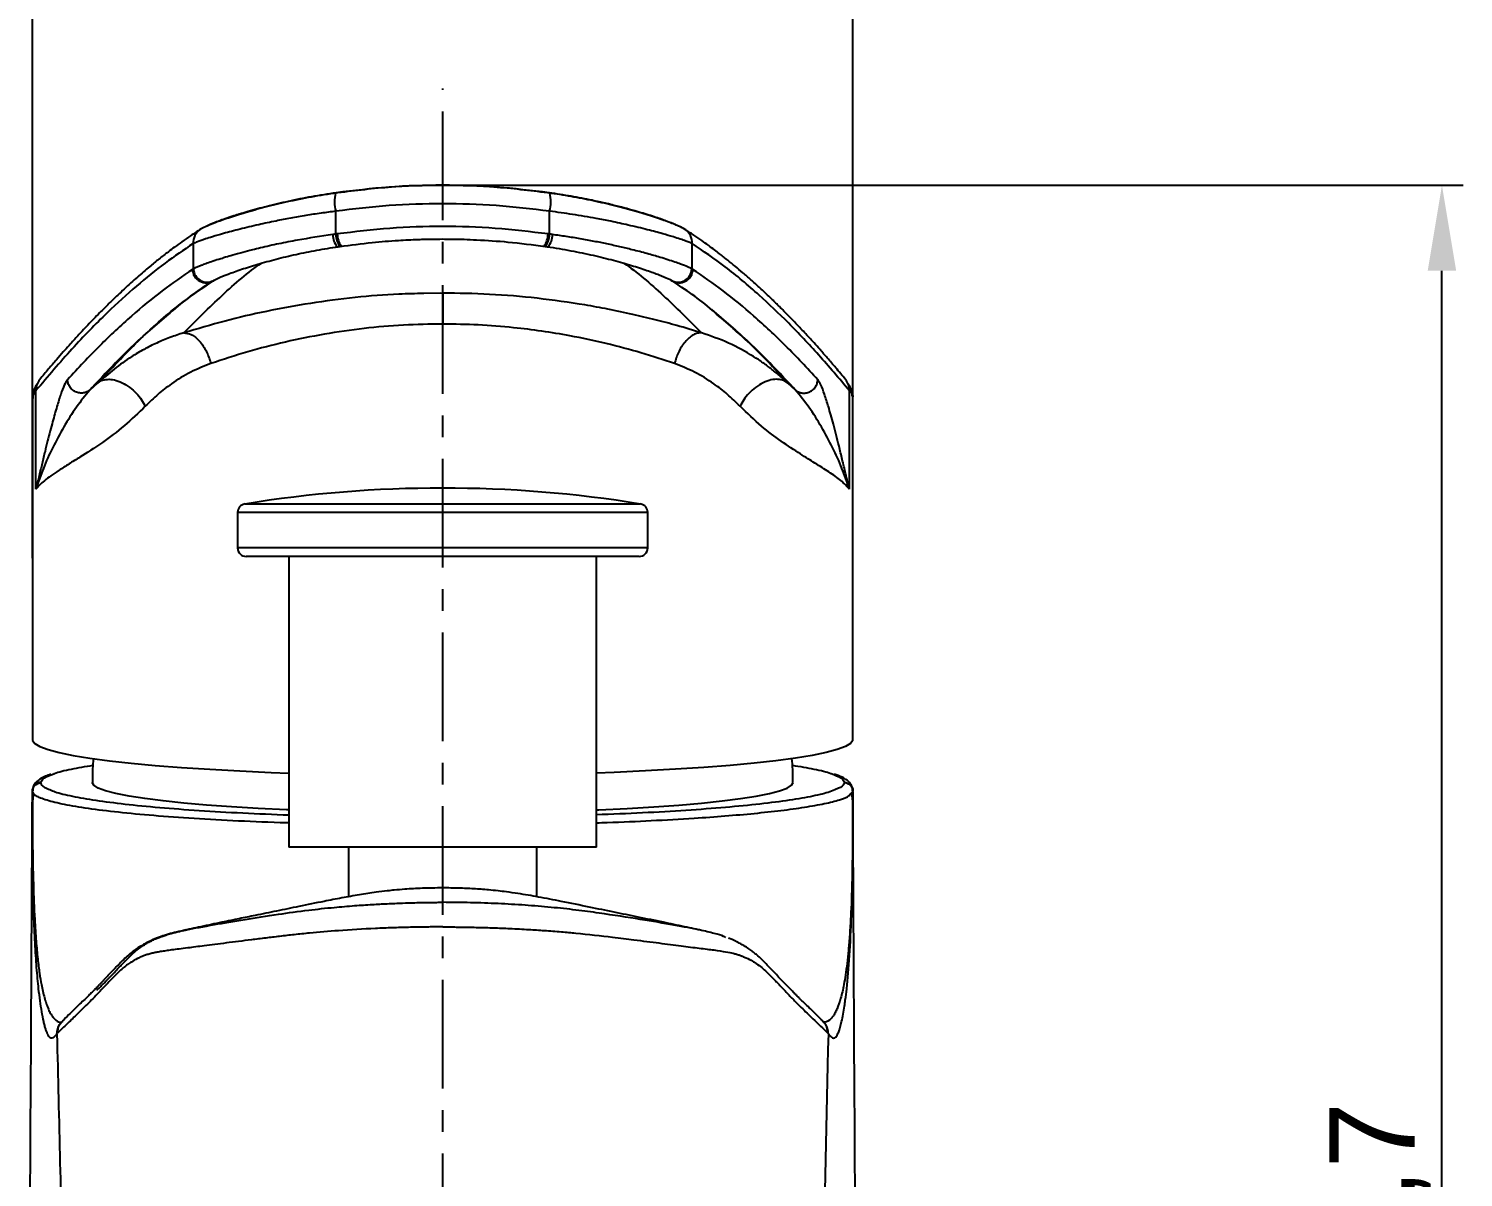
# Model space of a CAD drawing. Header units: millimetres. Extents: x 580 to 1174, y -1119 to -699.
# Drawn here: x 972 to 1055.9, y -906 to -838.8 of the extents above; entities that cross this region are included whole.
import ezdxf

# ---------------------------------------------------------------- set-up
doc = ezdxf.new("R2010")
doc.units = ezdxf.units.MM
doc.header["$LTSCALE"] = 0.1
doc.linetypes.add('CENTERX2', pattern=[101.6, 63.5, -12.7, 12.7, -12.7])
doc.layers.get('0').update_dxf_attribs({"lineweight": 13})
doc.layers.add('CENTER', color=1, linetype='CENTERX2')
doc.layers.add('DIM', color=3, linetype='Continuous', lineweight=9)
doc.styles.get("Standard").update_dxf_attribs({"font": 'arial.ttf'})
doc.dimstyles.new('ISO-25', dxfattribs={"dimtxt": 2.5, "dimasz": 2.5, "dimexe": 1.25, "dimexo": 0.625, "dimtad": 1, "dimtxsty": 'Standard', "dimcen": 2.5, "dimadec": 0, "dimazin": 0, "dimtfac": 1, "dimtmove": 0, "dimatfit": 3, "dimfxl": 0, "dimarcsym": 0})

# ---------------------------------------------------------------- blocks, each defined once
blk = doc.blocks.new('*D72')
at = {"layer": 'Defpoints', "color": 0}
for p in [(1020.184, -832.356), (972.184, -870.436), (1020.184, -870.439)]:
    blk.add_point(p, dxfattribs=at)
at = {"layer": 'DIM', "color": 3, "linetype": 'ByBlock', "lineweight": -2}
for p, q in [((972.184, -869.811), (972.184, -831.106)), ((1020.184, -869.814), (1020.184, -831.106)), ((977.184, -832.356), (1015.184, -832.356))]:
    blk.add_line(p, q, dxfattribs=at)
at = {"layer": 'DIM', "color": 3}
for points in [[(977.184, -831.523), (977.184, -833.19), (972.184, -832.356)], [(1015.184, -831.523), (1015.184, -833.19), (1020.184, -832.356)]]:
    blk.add_solid(points, dxfattribs=at)
at = {"layer": 'DIM', "color": 3, "insert": (996.184, -829.178), "char_height": 5, "attachment_point": 5}
blk.add_mtext('48', dxfattribs=at)
blk = doc.blocks.new('*D73')
at = {"layer": 'Defpoints', "color": 0}
for p in [(996.184, -848.005), (1054.652, -848.005), (1020.112, -972.72)]:
    blk.add_point(p, dxfattribs=at)
at = {"layer": 'DIM', "color": 3, "linetype": 'ByBlock', "lineweight": -2}
for p, q in [((996.809, -848.005), (1055.902, -848.005)), ((1054.652, -967.72), (1054.652, -853.005)), ((1020.737, -972.72), (1055.902, -972.72))]:
    blk.add_line(p, q, dxfattribs=at)
at = {"layer": 'DIM', "color": 3}
for points in [[(1053.818, -853.005), (1055.485, -853.005), (1054.652, -848.005)], [(1053.818, -967.72), (1055.485, -967.72), (1054.652, -972.72)]]:
    blk.add_solid(points, dxfattribs=at)
at = {"layer": 'DIM', "color": 3, "insert": (1051.022, -910.363), "char_height": 5, "attachment_point": 5, "rotation": 90}
blk.add_mtext('124,7', dxfattribs=at)

msp = doc.modelspace()

# ---------------------------------------------------------------- linework, layer by layer
at = {"color": 7, "linetype": 'Continuous', "lineweight": 25}
for p, q in [((989.921, -848.464), (989.953, -848.447)), ((1002.447, -848.464), (1002.414, -848.447)), ((989.93, -850.865), (989.93, -849.523)), ((1002.438, -850.865), (1002.438, -849.523)), ((981.579, -851.422), (981.579, -852.906)), ((990.012, -851.611), (990.172, -851.587)), ((990.17, -851.587), (990.254, -851.575)), ((1002.114, -851.575), (1002.197, -851.587)), ((1002.196, -851.587), (1002.356, -851.611)), ((1010.789, -852.906), (1010.789, -851.422)), ((982.774, -853.59), (982.794, -853.577)), ((1009.546, -853.56), (1009.573, -853.577)), ((1009.573, -853.577), (1009.594, -853.59)), ((996.184, -854.311), (995.073, -854.34)), ((997.216, -854.337), (996.086, -854.318)), ((979.195, -856.361), (980.45, -855.283)), ((1011.918, -855.283), (1013.172, -856.361)), ((979.055, -856.481), (979.195, -856.361)), ((1013.172, -856.361), (1013.312, -856.481)), ((972.389, -865.785), (972.389, -860.02)), ((975.984, -859.58), (975.534, -859.99)), ((1016.834, -859.99), (1016.383, -859.58)), ((1019.978, -860.02), (1019.978, -865.785)), ((972.184, -860.423), (972.184, -880.449)), ((1020.184, -880.449), (1020.184, -860.429)), ((996.184, -866.651), (984.604, -866.651)), ((1007.764, -866.651), (996.184, -866.651)), ((984.184, -867.144), (984.184, -869.22)), ((996.184, -867.144), (984.184, -867.144)), ((1008.184, -867.144), (996.184, -867.144)), ((1008.184, -869.22), (1008.184, -867.144)), ((996.184, -869.22), (984.184, -869.22)), ((1008.184, -869.22), (996.184, -869.22)), ((996.184, -869.72), (984.684, -869.72)), ((987.184, -869.72), (987.184, -886.72)), ((1007.684, -869.72), (996.184, -869.72)), ((1005.184, -886.72), (1005.184, -869.72)), ((972.184, -880.401), (972.188, -880.486)), ((1020.18, -880.486), (1020.184, -880.401)), ((1019.686, -882.963), (1019.686, -882.937)), ((1020.073, -883.588), (1020.185, -883.458)), ((1020.188, -884.6), (1020.186, -884.249)), ((996.184, -886.72), (987.184, -886.72)), ((990.684, -886.72), (990.684, -889.623)), ((1005.184, -886.72), (996.184, -886.72)), ((1001.684, -889.622), (1001.684, -886.72)), ((980.955, -891.616), (981.219, -891.555)), ((973.938, -896.894), (973.862, -896.976)), ((1018.505, -896.976), (1018.43, -896.894))]:
    msp.add_line(p, q, dxfattribs=at)
at = {"color": 7, "linetype": 'Continuous', "lineweight": 25, "flags": 128}
for points in [[(996.184, -854.311), (996.184, -854.379), (996.184, -854.503), (996.184, -854.679), (996.184, -854.903), (996.184, -855.167), (996.184, -855.465), (996.184, -855.787), (996.184, -856.124)], [(972.188, -880.486), (972.315, -880.666), (972.62, -880.844), (973.1, -881.019), (973.751, -881.19), (974.57, -881.356), (975.548, -881.515), (976.681, -881.666), (977.958, -881.808), (979.371, -881.94), (980.908, -882.06), (982.56, -882.169), (984.312, -882.265), (986.153, -882.347), (987.184, -882.386)], [(1020.18, -880.486), (1020.052, -880.666), (1019.747, -880.844), (1019.268, -881.019), (1018.616, -881.19), (1017.798, -881.356), (1016.819, -881.515), (1015.687, -881.666), (1014.409, -881.808), (1012.997, -881.94), (1011.459, -882.06), (1009.808, -882.169), (1008.056, -882.265), (1006.215, -882.347), (1005.184, -882.386)], [(987.184, -884.543), (987.046, -884.537), (985.392, -884.456), (983.83, -884.363), (982.373, -884.258), (981.034, -884.141), (979.824, -884.014), (978.754, -883.878), (977.833, -883.734), (977.068, -883.583), (976.466, -883.426), (976.033, -883.266), (975.771, -883.102), (975.684, -882.939)], [(1005.152, -884.544), (1005.321, -884.537), (1006.976, -884.456), (1008.538, -884.363), (1009.994, -884.258), (1011.333, -884.141), (1012.543, -884.014), (1013.613, -883.878), (1014.535, -883.734), (1015.299, -883.583), (1015.901, -883.426), (1016.335, -883.266), (1016.596, -883.102), (1016.684, -882.939)]]:
    msp.add_lwpolyline(points, dxfattribs=at)
at = {"color": 7, "linetype": 'Continuous', "lineweight": 25}
for centre, radius, start, end in [((991.99, -848.975), 2.131, 166.12028, 194.89169), ((1000.378, -848.975), 2.131, 345.10838, 13.87978), ((982.563, -851.397), 0.985, 123.19416, 181.4497), ((990.898, -850.887), 1.141, 180.03342, 219.31858), ((991.192, -850.845), 1.262, 180.87772, 216.00739), ((991.287, -850.837), 1.27, 180.6971, 215.5525), ((1001.082, -850.837), 1.269, 324.43398, 359.31283), ((1001.176, -850.845), 1.262, 323.99261, 359.12228), ((1001.469, -850.887), 1.141, 320.6817, 359.97079), ((1009.804, -851.397), 0.985, 358.55044, 56.8053), ((982.346, -852.914), 0.8, 180.9381, 302.37181), ((982.378, -852.893), 0.8, 180.90959, 301.33185), ((982.405, -852.877), 0.8, 181.08965, 301.36728), ((1009.962, -852.877), 0.8, 238.63362, 358.90926), ((1009.989, -852.893), 0.8, 238.66916, 359.09031), ((1010.021, -852.914), 0.8, 237.62826, 359.06183), ((973.356, -859.987), 0.968, 140.51603, 181.93518), ((1019.011, -859.987), 0.968, 358.06533, 39.48406), ((996.184, -938.22), 72.5, 90, 99.19077), ((996.184, -938.22), 72.5, 80.80923, 90), ((984.684, -867.144), 0.5, 99.19077, 180), ((1007.684, -867.144), 0.5, 0, 80.80923), ((984.684, -869.22), 0.5, 180, 270), ((1007.684, -869.22), 0.5, 270, 0)]:
    msp.add_arc(centre, radius, start, end, dxfattribs=at)
for points, knots in [([(989.993, -848.454), (989.489, -848.532), (988.48, -848.687), (987.064, -848.979), (985.762, -849.293), (984.607, -849.616), (983.623, -849.928), (982.84, -850.208), (982.258, -850.446), (982.074, -850.549), (981.982, -850.601)], [0, 0, 0, 0, 0.125076, 0.250165, 0.375219, 0.500223, 0.625164, 0.750057, 0.874972, 1, 1, 1, 1]), ([(989.953, -848.447), (989.467, -848.521), (988.495, -848.67), (987.135, -848.947), (985.887, -849.242), (985.06, -849.468), (984.544, -849.62), (984.311, -849.691), (984.096, -849.758), (983.895, -849.823), (983.72, -849.88), (983.572, -849.93), (983.449, -849.973), (983.301, -850.025), (983.128, -850.087), (982.84, -850.196), (982.554, -850.311), (982.438, -850.374), (982.396, -850.397)], [0, 0, 0, 0, 0.131918, 0.263711, 0.395316, 0.526684, 0.559015, 0.598196, 0.622526, 0.651518, 0.689094, 0.705761, 0.726005, 0.752878, 0.786371, 0.826472, 0.937626, 1, 1, 1, 1]), ([(1002.521, -848.475), (1001.475, -848.345), (999.382, -848.086), (996.184, -847.984), (992.986, -848.086), (990.893, -848.345), (989.846, -848.475)], [0, 0, 0, 0, 0.249936, 0.499999, 0.750062, 1, 1, 1, 1]), ([(1002.414, -848.447), (1001.385, -848.322), (999.327, -848.071), (996.184, -847.973), (993.041, -848.071), (990.982, -848.322), (989.953, -848.447)], [0, 0, 0, 0, 0.249955, 0.499999, 0.750043, 1, 1, 1, 1]), ([(1010.369, -850.59), (1010.258, -850.529), (1010.039, -850.41), (1009.364, -850.142), (1008.497, -849.84), (1007.457, -849.522), (1006.291, -849.208), (1005.035, -848.918), (1003.728, -848.659), (1002.821, -848.521), (1002.375, -848.454)], [0, 0, 0, 0, 0.138742, 0.273372, 0.404046, 0.530868, 0.653866, 0.773055, 0.888437, 1, 1, 1, 1]), ([(1009.902, -850.363), (1009.865, -850.344), (1009.739, -850.278), (1009.293, -850.104), (1008.59, -849.856), (1007.917, -849.646), (1007.405, -849.498), (1007.149, -849.426), (1006.891, -849.356), (1006.624, -849.286), (1006.37, -849.221), (1006.135, -849.163), (1005.929, -849.113), (1005.662, -849.05), (1005.322, -848.973), (1004.676, -848.833), (1003.712, -848.644), (1002.847, -848.513), (1002.414, -848.447)], [0, 0, 0, 0, 0.051928, 0.182177, 0.312694, 0.443512, 0.476053, 0.515695, 0.540948, 0.571027, 0.610943, 0.6287, 0.650414, 0.67933, 0.715454, 0.758795, 0.879351, 1, 1, 1, 1]), ([(1002.438, -849.523), (1001.398, -849.4), (999.332, -849.155), (996.184, -849.06), (993.036, -849.155), (990.97, -849.4), (989.93, -849.523)], [0, 0, 0, 0, 0.251666, 0.499965, 0.748296, 1, 1, 1, 1]), ([(989.93, -849.523), (989.641, -849.561), (989.048, -849.64), (988.166, -849.777), (987.283, -849.929), (986.352, -850.112), (985.34, -850.329), (984.294, -850.578), (983.396, -850.817), (982.745, -851.007), (982.226, -851.175), (981.81, -851.317), (981.654, -851.388), (981.579, -851.422)], [0, 0, 0, 0, 0.068013, 0.139338, 0.214004, 0.289968, 0.385204, 0.499709, 0.617962, 0.713467, 0.786212, 0.896782, 1, 1, 1, 1]), ([(1010.789, -851.422), (1010.744, -851.401), (1010.653, -851.358), (1010.416, -851.269), (1010.098, -851.161), (1009.658, -851.019), (1009.036, -850.835), (1008.165, -850.602), (1007.132, -850.353), (1006.108, -850.131), (1005.025, -849.917), (1003.832, -849.712), (1002.891, -849.585), (1002.438, -849.523)], [0, 0, 0, 0, 0.066555, 0.136178, 0.208889, 0.281638, 0.374295, 0.486852, 0.605414, 0.702453, 0.777963, 0.893092, 1, 1, 1, 1]), ([(982.024, -850.573), (981.829, -850.7), (981.463, -850.937), (980.953, -851.292), (980.519, -851.607), (980.159, -851.877), (979.856, -852.111), (979.581, -852.328), (979.311, -852.546), (979.013, -852.792), (978.683, -853.069), (978.32, -853.384), (977.942, -853.72), (977.558, -854.07), (977.205, -854.4), (976.906, -854.686), (976.65, -854.935), (976.391, -855.191), (976.092, -855.49), (975.761, -855.829), (975.42, -856.185), (975.113, -856.51), (974.843, -856.802), (974.588, -857.08), (974.302, -857.397), (973.962, -857.78), (973.564, -858.237), (973.106, -858.773), (972.781, -859.165), (972.609, -859.372)], [0, 0, 0, 0, 0.061665, 0.115384, 0.161155, 0.198979, 0.229094, 0.257197, 0.285709, 0.314632, 0.351594, 0.389838, 0.429653, 0.471038, 0.510951, 0.541259, 0.56591, 0.592137, 0.624151, 0.661437, 0.698412, 0.733552, 0.759875, 0.785407, 0.815507, 0.852016, 0.894935, 0.944263, 1, 1, 1, 1]), ([(989.757, -850.888), (989.056, -850.994), (987.959, -851.159), (986.568, -851.435), (985.699, -851.628), (985.004, -851.799), (984.456, -851.94), (983.936, -852.085), (983.519, -852.207), (983.134, -852.325), (982.761, -852.445), (982.399, -852.568), (981.936, -852.736), (981.745, -852.827), (981.606, -852.892)], [0, 0, 0, 0, 0.1712923, 0.2679009, 0.3717898, 0.4205247, 0.4826465, 0.5513892, 0.6053523, 0.6441628, 0.7123621, 0.7770101, 0.8381139, 1, 1, 1, 1]), ([(989.93, -850.865), (989.898, -850.869), (989.84, -850.877), (989.782, -850.884), (989.757, -850.888)], [0, 0, 0, 0, 0.55995, 1, 1, 1, 1]), ([(990.017, -850.852), (990.001, -850.855), (989.972, -850.859), (989.943, -850.863), (989.93, -850.865)], [0, 0, 0, 0, 0.560011, 1, 1, 1, 1]), ([(1002.351, -850.852), (1001.325, -850.729), (999.287, -850.483), (996.183, -850.388), (993.079, -850.483), (991.042, -850.729), (990.017, -850.852)], [0, 0, 0, 0, 0.251695, 0.500043, 0.748359, 1, 1, 1, 1]), ([(1002.438, -850.865), (1002.421, -850.862), (1002.392, -850.858), (1002.363, -850.854), (1002.351, -850.852)], [0, 0, 0, 0, 0.55999, 1, 1, 1, 1]), ([(1002.61, -850.888), (1002.578, -850.884), (1002.521, -850.876), (1002.463, -850.868), (1002.438, -850.865)], [0, 0, 0, 0, 0.560043, 1, 1, 1, 1]), ([(1010.762, -852.892), (1010.689, -852.857), (1010.538, -852.784), (1010.178, -852.645), (1009.772, -852.501), (1009.372, -852.369), (1008.837, -852.202), (1008.155, -852.005), (1007.357, -851.795), (1006.564, -851.604), (1005.822, -851.441), (1005.045, -851.283), (1004.249, -851.138), (1003.431, -851.004), (1002.88, -850.926), (1002.61, -850.888)], [0, 0, 0, 0, 0.094612, 0.195925, 0.258534, 0.327548, 0.39158, 0.488043, 0.584163, 0.656343, 0.728757, 0.795293, 0.866374, 0.9346, 1, 1, 1, 1]), ([(1019.758, -859.372), (1019.568, -859.143), (1019.211, -858.713), (1018.713, -858.132), (1018.287, -857.646), (1017.935, -857.251), (1017.634, -856.921), (1017.357, -856.62), (1017.074, -856.318), (1016.774, -856.002), (1016.465, -855.683), (1016.168, -855.382), (1015.907, -855.122), (1015.675, -854.894), (1015.442, -854.668), (1015.119, -854.359), (1014.703, -853.972), (1014.221, -853.536), (1013.752, -853.127), (1013.301, -852.746), (1012.927, -852.44), (1012.621, -852.197), (1012.366, -851.998), (1012.075, -851.776), (1011.729, -851.519), (1011.321, -851.227), (1010.853, -850.903), (1010.52, -850.687), (1010.343, -850.573)], [0, 0, 0, 0, 0.061665, 0.115382, 0.16115, 0.198969, 0.229108, 0.257949, 0.288195, 0.319846, 0.354502, 0.387163, 0.414962, 0.437901, 0.461045, 0.489049, 0.540405, 0.592259, 0.641569, 0.688694, 0.734699, 0.760057, 0.785394, 0.815499, 0.852013, 0.894934, 0.944263, 1, 1, 1, 1]), ([(981.579, -851.422), (981.033, -851.788), (979.928, -852.53), (978.254, -853.889), (976.437, -855.549), (974.477, -857.557), (973.091, -859.192), (972.389, -860.02)], [0, 0, 0, 0, 0.176989, 0.35852, 0.54461, 0.769401, 1, 1, 1, 1]), ([(982.695, -853.626), (982.792, -853.571), (982.984, -853.463), (983.592, -853.212), (984.38, -852.928), (985.334, -852.627), (986.41, -852.329), (987.579, -852.051), (988.803, -851.802), (989.658, -851.667), (990.078, -851.601)], [0, 0, 0, 0, 0.138761, 0.273738, 0.404787, 0.531838, 0.65487, 0.773887, 0.888931, 1, 1, 1, 1]), ([(990.183, -851.585), (990.808, -851.503), (991.936, -851.353), (993.467, -851.232), (994.651, -851.174), (995.688, -851.149), (996.827, -851.148), (998.295, -851.193), (1000.131, -851.318), (1001.459, -851.491), (1002.184, -851.585)], [0, 0, 0, 0, 0.1581466, 0.2854755, 0.3819361, 0.4524646, 0.5428194, 0.6641831, 0.8165941, 1, 1, 1, 1]), ([(1002.289, -851.601), (1002.759, -851.675), (1003.7, -851.825), (1005.008, -852.099), (1006.205, -852.394), (1007.261, -852.696), (1008.159, -852.988), (1008.875, -853.252), (1009.41, -853.477), (1009.585, -853.576), (1009.672, -853.626)], [0, 0, 0, 0, 0.124682, 0.249398, 0.374218, 0.499184, 0.624289, 0.7495, 0.874769, 1, 1, 1, 1]), ([(1019.978, -860.02), (1019.382, -859.313), (1018.201, -857.914), (1016.443, -856.063), (1014.621, -854.328), (1012.741, -852.743), (1011.433, -851.858), (1010.789, -851.422)], [0, 0, 0, 0, 0.196095, 0.387983, 0.575671, 0.79105, 1, 1, 1, 1]), ([(981.031, -856.642), (981.779, -855.898), (983.285, -854.401), (984.808, -853.073), (985.586, -852.565), (985.59, -852.562)], [0, 0, 0, 0, 0.49548, 0.997857, 1, 1, 1, 1]), ([(1006.783, -852.566), (1006.784, -852.566), (1007.56, -853.074), (1009.081, -854.4), (1010.588, -855.898), (1011.336, -856.642)], [0, 0, 0, 0, 0.000768, 0.503682, 1, 1, 1, 1]), ([(981.546, -852.927), (980.956, -853.329), (979.763, -854.143), (977.953, -855.651), (976.106, -857.37), (974.862, -858.706), (974.235, -859.379)], [0, 0, 0, 0, 0.241129, 0.487107, 0.741621, 1, 1, 1, 1]), ([(975.984, -859.58), (976.779, -858.739), (978.37, -857.056), (980.619, -855.056), (982.068, -854.05), (982.726, -853.594)], [0, 0, 0, 0, 0.353122, 0.706257, 1, 1, 1, 1]), ([(982.782, -853.584), (981.986, -854.108), (981.108, -854.686), (980.233, -855.467), (980.152, -855.539)], [0, 0, 0, 0, 0.907518, 1, 1, 1, 1]), ([(981.579, -852.906), (981.573, -852.91), (981.562, -852.917), (981.551, -852.924), (981.546, -852.927)], [0, 0, 0, 0, 0.560212, 1, 1, 1, 1]), ([(981.606, -852.892), (981.601, -852.895), (981.591, -852.9), (981.583, -852.904), (981.579, -852.906)], [0, 0, 0, 0, 0.560299, 1, 1, 1, 1]), ([(1012.215, -855.539), (1012.134, -855.467), (1011.259, -854.686), (1010.382, -854.108), (1009.585, -853.584)], [0, 0, 0, 0, 0.092516, 1, 1, 1, 1]), ([(1010.789, -852.906), (1010.784, -852.904), (1010.775, -852.899), (1010.766, -852.894), (1010.762, -852.892)], [0, 0, 0, 0, 0.559659, 1, 1, 1, 1]), ([(1010.821, -852.927), (1010.815, -852.923), (1010.804, -852.916), (1010.793, -852.909), (1010.789, -852.906)], [0, 0, 0, 0, 0.559832, 1, 1, 1, 1]), ([(1018.132, -859.379), (1017.506, -858.706), (1016.262, -857.371), (1014.415, -855.652), (1012.605, -854.143), (1011.412, -853.33), (1010.821, -852.927)], [0, 0, 0, 0, 0.258299, 0.512749, 0.75881, 1, 1, 1, 1]), ([(995.073, -854.34), (994.591, -854.348), (993.244, -854.372), (991.016, -854.561), (988.414, -854.895), (985.867, -855.365), (983.371, -855.946), (981.829, -856.405), (981.031, -856.642)], [0, 0, 0, 0, 0.095131, 0.265547, 0.444809, 0.626728, 0.807137, 1, 1, 1, 1]), ([(1011.336, -856.642), (1010.855, -856.496), (1009.973, -856.229), (1008.618, -855.869), (1007.277, -855.547), (1005.906, -855.258), (1004.059, -854.921), (1001.757, -854.599), (998.961, -854.356), (997.1, -854.326), (996.184, -854.311)], [0, 0, 0, 0, 0.109416, 0.200746, 0.29243, 0.390796, 0.479398, 0.658227, 0.831798, 1, 1, 1, 1]), ([(980.152, -855.539), (979.422, -856.161), (977.879, -857.475), (976.342, -859.123), (975.534, -859.99)], [0, 0, 0, 0, 0.473749, 1, 1, 1, 1]), ([(996.184, -856.124), (995.418, -856.136), (993.872, -856.162), (991.549, -856.371), (989.231, -856.703), (986.952, -857.167), (984.716, -857.743), (983.33, -858.2), (982.62, -858.433)], [0, 0, 0, 0, 0.155856, 0.314864, 0.479753, 0.64762, 0.819398, 1, 1, 1, 1]), ([(1009.747, -858.433), (1009.102, -858.22), (1007.83, -857.8), (1005.775, -857.254), (1003.824, -856.836), (1002.003, -856.534), (1000.212, -856.312), (998.272, -856.155), (996.878, -856.134), (996.184, -856.124)], [0, 0, 0, 0, 0.164426, 0.324168, 0.482191, 0.600543, 0.716151, 0.858565, 1, 1, 1, 1]), ([(1016.834, -859.99), (1016.025, -859.123), (1014.488, -857.475), (1012.946, -856.162), (1012.215, -855.539)], [0, 0, 0, 0, 0.5262616, 1, 1, 1, 1]), ([(981.031, -856.642), (980.762, -856.728), (980.223, -856.901), (979.449, -857.228), (978.704, -857.601), (977.483, -858.309), (976.629, -859.033), (975.984, -859.58)], [0, 0, 0, 0, 0.139809, 0.279987, 0.420568, 0.561647, 1, 1, 1, 1]), ([(981.031, -856.642), (981.179, -856.655), (981.406, -856.676), (981.724, -856.888), (981.962, -857.115), (982.181, -857.404), (982.43, -857.831), (982.545, -858.196), (982.62, -858.433)], [0, 0, 0, 0, 0.239812, 0.368589, 0.5, 0.631411, 0.760187, 1, 1, 1, 1]), ([(1011.336, -856.642), (1011.259, -856.643), (1011.103, -856.645), (1010.853, -856.747), (1010.601, -856.922), (1010.29, -857.24), (1009.963, -857.746), (1009.816, -858.214), (1009.747, -858.433)], [0, 0, 0, 0, 0.127642, 0.259694, 0.393575, 0.526481, 0.777855, 1, 1, 1, 1]), ([(1016.383, -859.58), (1016.233, -859.443), (1015.93, -859.166), (1015.443, -858.771), (1014.926, -858.387), (1014.106, -857.843), (1012.943, -857.195), (1011.871, -856.826), (1011.336, -856.642)], [0, 0, 0, 0, 0.105653, 0.213858, 0.324655, 0.438101, 0.719897, 1, 1, 1, 1]), ([(1013.154, -856.379), (1013.436, -856.622), (1014.51, -857.549), (1015.588, -858.718), (1016.383, -859.58)], [0, 0, 0, 0, 0.261591, 1, 1, 1, 1]), ([(982.62, -858.433), (982.223, -858.591), (981.403, -858.915), (980.389, -859.55), (979.508, -860.227), (979.028, -860.697), (978.785, -860.935)], [0, 0, 0, 0, 0.269455, 0.555361, 0.77512, 1, 1, 1, 1]), ([(1013.583, -860.935), (1013.34, -860.697), (1012.861, -860.228), (1011.98, -859.552), (1010.966, -858.915), (1010.145, -858.591), (1009.747, -858.433)], [0, 0, 0, 0, 0.224551, 0.444013, 0.730243, 1, 1, 1, 1]), ([(974.235, -859.379), (974.172, -859.476), (974.037, -859.685), (973.831, -860.251), (973.603, -860.968), (973.397, -861.7), (973.217, -862.382), (973.068, -862.963), (972.911, -863.602), (972.746, -864.283), (972.571, -865.022), (972.452, -865.522), (972.389, -865.785)], [0, 0, 0, 0, 0.093313, 0.200048, 0.32065, 0.456965, 0.534706, 0.617924, 0.703371, 0.798808, 0.894158, 1, 1, 1, 1]), ([(975.533, -859.99), (975.482, -860.026), (975.371, -860.102), (975.165, -860.163), (974.931, -860.166), (974.696, -860.096), (974.491, -859.959), (974.343, -859.776), (974.255, -859.577), (974.242, -859.442), (974.235, -859.379)], [0, 0, 0, 0, 0.107823, 0.229133, 0.361449, 0.50004, 0.638621, 0.770918, 0.892201, 1, 1, 1, 1]), ([(975.984, -859.58), (976.062, -859.525), (976.226, -859.408), (976.567, -859.341), (976.977, -859.377), (977.429, -859.538), (977.875, -859.811), (978.265, -860.162), (978.577, -860.545), (978.718, -860.809), (978.785, -860.935)], [0, 0, 0, 0, 0.110935, 0.233102, 0.364097, 0.5, 0.635902, 0.766898, 0.889064, 1, 1, 1, 1]), ([(1016.383, -859.58), (1016.305, -859.525), (1016.141, -859.408), (1015.801, -859.341), (1015.391, -859.377), (1014.938, -859.538), (1014.493, -859.811), (1014.103, -860.162), (1013.79, -860.545), (1013.649, -860.809), (1013.583, -860.935)], [0, 0, 0, 0, 0.110935, 0.233101, 0.364097, 0.499999, 0.635902, 0.766898, 0.889065, 1, 1, 1, 1]), ([(1016.834, -859.99), (1016.886, -860.026), (1016.996, -860.102), (1017.202, -860.163), (1017.435, -860.166), (1017.671, -860.097), (1017.876, -859.959), (1018.024, -859.776), (1018.112, -859.577), (1018.126, -859.442), (1018.132, -859.379)], [0, 0, 0, 0, 0.1077073, 0.2289149, 0.3611641, 0.4997384, 0.6383557, 0.770725, 0.8921046, 1, 1, 1, 1]), ([(1019.978, -865.785), (1019.906, -865.48), (1019.767, -864.898), (1019.566, -864.054), (1019.381, -863.293), (1019.209, -862.607), (1019.049, -861.995), (1018.899, -861.447), (1018.727, -860.849), (1018.534, -860.243), (1018.327, -859.677), (1018.192, -859.471), (1018.132, -859.379)], [0, 0, 0, 0, 0.122646, 0.234035, 0.33923, 0.43327, 0.52146, 0.603177, 0.678509, 0.800925, 0.910534, 1, 1, 1, 1]), ([(972.454, -859.642), (972.378, -859.756), (972.186, -860.045), (972.2, -860.316), (972.209, -860.48)], [0, 0, 0, 0, 0.396355, 1, 1, 1, 1]), ([(972.389, -860.02), (972.297, -860.133), (972.173, -860.284), (972.202, -860.394), (972.21, -860.423)], [0, 0, 0, 0, 0.745449, 1, 1, 1, 1]), ([(975.533, -859.99), (975.27, -860.309), (974.739, -860.953), (974.002, -862.151), (973.352, -863.343), (972.798, -864.57), (972.526, -865.38), (972.389, -865.785)], [0, 0, 0, 0, 0.196203, 0.395997, 0.596819, 0.79824, 1, 1, 1, 1]), ([(1019.978, -865.785), (1019.842, -865.38), (1019.569, -864.57), (1019.015, -863.343), (1018.366, -862.151), (1017.629, -860.953), (1017.097, -860.309), (1016.834, -859.99)], [0, 0, 0, 0, 0.201762, 0.403184, 0.604007, 0.803803, 1, 1, 1, 1]), ([(1020.146, -860.352), (1020.15, -860.23), (1020.157, -860), (1019.991, -859.756), (1019.913, -859.642)], [0, 0, 0, 0, 0.53148, 1, 1, 1, 1]), ([(1020.182, -860.429), (1020.182, -860.428), (1020.25, -860.327), (1020.114, -860.173), (1019.978, -860.02)], [0, 0, 0, 0, 0.009583, 1, 1, 1, 1]), ([(978.785, -860.935), (978.376, -861.327), (977.52, -862.15), (976.196, -863.117), (975.12, -863.815), (974.303, -864.32), (973.732, -864.679), (973.252, -865), (972.878, -865.284), (972.586, -865.544), (972.456, -865.703), (972.389, -865.785)], [0, 0, 0, 0, 0.136495, 0.28615, 0.45582, 0.5493, 0.646883, 0.742118, 0.831711, 0.913988, 1, 1, 1, 1]), ([(1019.978, -865.785), (1019.831, -865.62), (1019.552, -865.306), (1018.832, -864.802), (1018.02, -864.292), (1017.082, -863.712), (1016.028, -863.014), (1014.82, -862.121), (1014.003, -861.338), (1013.583, -860.935)], [0, 0, 0, 0, 0.171859, 0.326086, 0.46292, 0.584534, 0.726889, 0.859612, 1, 1, 1, 1]), ([(973.427, -882.431), (973.444, -882.423), (973.657, -882.327), (974.382, -882.158), (975.285, -882.005), (975.718, -881.933)], [0, 0, 0, 0, 0.0455049, 0.5430253, 1, 1, 1, 1]), ([(975.756, -881.537), (975.732, -881.739), (975.676, -882.205), (975.694, -882.674), (975.703, -882.939)], [0, 0, 0, 0, 0.433874, 1, 1, 1, 1]), ([(1016.664, -882.939), (1016.673, -882.684), (1016.691, -882.216), (1016.637, -881.75), (1016.613, -881.537)], [0, 0, 0, 0, 0.5436196, 1, 1, 1, 1]), ([(1016.649, -881.932), (1017.081, -882.005), (1017.984, -882.157), (1018.699, -882.323), (1018.905, -882.415), (1018.915, -882.419)], [0, 0, 0, 0, 0.467918, 0.976665, 1, 1, 1, 1]), ([(972.681, -882.937), (972.551, -882.937), (972.421, -882.991), (972.236, -883.174), (972.182, -883.303), (972.181, -883.433)], [0, 0, 0, 0, 0.5, 0.5, 1, 1, 1, 1]), ([(972.181, -883.458), (972.182, -883.329), (972.236, -883.201), (972.419, -883.019), (972.547, -882.965), (972.676, -882.963)], [0, 0, 0, 0, 0.5, 0.5, 1, 1, 1, 1]), ([(973.262, -882.459), (973.151, -882.497), (972.849, -882.598), (972.564, -882.759), (972.326, -882.989), (972.188, -883.22), (972.196, -883.382), (972.199, -883.437)], [0, 0, 0, 0, 0.2042058, 0.5529503, 0.7422248, 0.9131173, 1, 1, 1, 1]), ([(972.665, -882.963), (972.697, -883.052), (972.745, -883.185), (973.087, -883.315), (973.2, -883.358)], [0, 0, 0, 0, 0.669667, 1, 1, 1, 1]), ([(972.676, -882.963), (972.677, -882.961), (972.68, -882.957), (972.682, -882.951), (972.681, -882.944), (972.681, -882.94), (972.681, -882.937)], [0, 0, 0, 0, 0.238003, 0.49348, 0.689027, 1, 1, 1, 1]), ([(972.682, -882.938), (972.714, -882.848), (972.775, -882.677), (973.216, -882.511), (973.427, -882.431)], [0, 0, 0, 0, 0.523962, 1, 1, 1, 1]), ([(1018.915, -882.419), (1019.136, -882.502), (1019.59, -882.673), (1019.654, -882.848), (1019.686, -882.937)], [0, 0, 0, 0, 0.4882638, 1, 1, 1, 1]), ([(1020.167, -883.425), (1020.169, -883.368), (1020.176, -883.202), (1020.032, -882.978), (1019.831, -882.786), (1019.542, -882.612), (1019.249, -882.506), (1019.082, -882.445)], [0, 0, 0, 0, 0.0889068, 0.2588953, 0.4404773, 0.6802556, 1, 1, 1, 1]), ([(1019.686, -882.963), (1019.656, -883.052), (1019.615, -883.177), (1019.298, -883.299), (1019.207, -883.334)], [0, 0, 0, 0, 0.712467, 1, 1, 1, 1]), ([(1019.686, -882.937), (1019.817, -882.937), (1019.946, -882.991), (1020.131, -883.174), (1020.186, -883.303), (1020.186, -883.433)], [0, 0, 0, 0, 0.5, 0.5, 1, 1, 1, 1]), ([(1020.185, -883.458), (1020.184, -883.435), (1020.182, -883.391), (1020.168, -883.329), (1020.15, -883.276), (1020.129, -883.231), (1020.107, -883.193), (1020.086, -883.163), (1020.068, -883.14), (1020.052, -883.123), (1020.013, -883.082), (1019.938, -883.026), (1019.817, -882.974), (1019.729, -882.967), (1019.686, -882.963)], [0, 0, 0, 0, 0.089467, 0.170423, 0.242867, 0.306793, 0.362201, 0.409086, 0.447447, 0.477283, 0.498592, 0.665719, 0.832851, 1, 1, 1, 1]), ([(987.184, -885.309), (987.138, -885.308), (986.105, -885.28), (984.218, -885.196), (981.596, -885.056), (979.236, -884.884), (977.158, -884.687), (975.403, -884.469), (973.997, -884.232), (972.973, -883.982), (972.313, -883.723), (972.215, -883.546), (972.165, -883.458)], [0, 0, 0, 0, 0.005139, 0.115666, 0.226198, 0.336733, 0.447272, 0.557814, 0.668358, 0.778904, 0.889452, 1, 1, 1, 1]), ([(973.616, -897.65), (973.606, -897.661), (973.584, -897.683), (973.551, -897.723), (973.515, -897.766), (973.478, -897.807), (973.415, -897.866), (973.316, -897.929), (973.209, -897.879), (973.122, -897.762), (973.068, -897.657), (973.012, -897.529), (972.955, -897.367), (972.897, -897.158), (972.82, -896.84), (972.729, -896.375), (972.63, -895.732), (972.527, -894.896), (972.425, -893.789), (972.332, -892.347), (972.27, -890.929), (972.231, -889.608), (972.209, -888.551), (972.195, -887.542), (972.185, -886.597), (972.18, -885.598), (972.178, -884.549), (972.18, -883.826), (972.181, -883.458)], [0, 0, 0, 0, 0.016404, 0.033598, 0.051545, 0.070212, 0.089573, 0.143527, 0.20993, 0.233792, 0.257687, 0.281676, 0.307067, 0.332987, 0.359484, 0.411382, 0.461006, 0.508147, 0.580302, 0.652704, 0.725452, 0.770514, 0.816965, 0.851082, 0.886452, 0.923069, 0.960923, 1, 1, 1, 1]), ([(972.181, -883.458), (972.181, -884.442), (972.18, -886.325), (972.225, -888.838), (972.299, -890.772), (972.39, -892.206), (972.486, -893.247), (972.59, -894.083), (972.693, -894.698), (972.792, -895.163), (972.884, -895.528), (972.984, -895.858), (973.092, -896.149), (973.208, -896.399), (973.333, -896.606), (973.529, -896.842), (973.73, -896.975), (973.861, -896.948), (973.894, -896.942)], [0, 0, 0, 0, 0.129603, 0.247985, 0.355082, 0.427989, 0.494512, 0.554668, 0.608445, 0.644871, 0.681691, 0.718901, 0.756499, 0.794486, 0.832842, 0.871548, 0.967004, 1, 1, 1, 1]), ([(972.252, -883.589), (972.239, -883.648), (972.203, -883.803), (972.191, -883.958), (972.184, -884.054)], [0, 0, 0, 0, 0.385046, 1, 1, 1, 1]), ([(973.2, -883.358), (973.295, -883.402), (973.579, -883.534), (974.471, -883.744), (975.83, -883.983), (977.554, -884.204), (979.586, -884.404), (981.903, -884.579), (984.433, -884.727), (986.273, -884.8), (987.184, -884.837)], [0, 0, 0, 0, 0.067674, 0.201228, 0.334782, 0.468336, 0.60189, 0.735444, 0.868997, 1, 1, 1, 1]), ([(1019.207, -883.334), (1019.096, -883.386), (1018.799, -883.526), (1017.883, -883.743), (1016.523, -883.982), (1014.802, -884.203), (1012.771, -884.403), (1010.456, -884.578), (1007.929, -884.727), (1006.092, -884.8), (1005.184, -884.836)], [0, 0, 0, 0, 0.078728, 0.210727, 0.342727, 0.474726, 0.606726, 0.738725, 0.870724, 1, 1, 1, 1]), ([(1005.184, -885.296), (1005.394, -885.29), (1006.508, -885.257), (1008.447, -885.169), (1010.752, -885.041), (1012.753, -884.897), (1014.463, -884.747), (1016.03, -884.577), (1017.413, -884.386), (1018.573, -884.177), (1019.445, -883.95), (1019.966, -883.751), (1020.046, -883.629), (1020.073, -883.588)], [0, 0, 0, 0, 0.0251903, 0.1331736, 0.2471925, 0.3366959, 0.4295971, 0.5258961, 0.6255925, 0.7286859, 0.8351756, 0.9450609, 1, 1, 1, 1]), ([(1020.186, -883.458), (1020.187, -884.404), (1020.188, -886.225), (1020.147, -888.683), (1020.08, -890.517), (1020.003, -891.828), (1019.931, -892.744), (1019.849, -893.528), (1019.759, -894.193), (1019.639, -894.897), (1019.478, -895.586), (1019.316, -896.054), (1019.202, -896.306), (1019.144, -896.42), (1019.084, -896.523), (1019.024, -896.613), (1018.964, -896.692), (1018.803, -896.867), (1018.627, -896.984), (1018.501, -896.951), (1018.477, -896.945)], [0, 0, 0, 0, 0.124543, 0.239858, 0.345873, 0.405051, 0.460893, 0.513429, 0.562686, 0.608666, 0.687139, 0.76187, 0.780832, 0.799537, 0.817986, 0.83618, 0.854118, 0.871801, 0.975772, 1, 1, 1, 1]), ([(1018.751, -897.65), (1018.757, -897.656), (1018.772, -897.671), (1018.795, -897.699), (1018.82, -897.73), (1018.864, -897.781), (1018.941, -897.861), (1019.056, -897.922), (1019.172, -897.868), (1019.272, -897.724), (1019.386, -897.468), (1019.531, -896.955), (1019.659, -896.26), (1019.755, -895.587), (1019.864, -894.694), (1019.998, -893.133), (1020.114, -890.689), (1020.162, -888.491), (1020.18, -886.814), (1020.187, -885.793), (1020.189, -884.854), (1020.188, -884.058), (1020.187, -883.641), (1020.186, -883.458)], [0, 0, 0, 0, 0.009449, 0.022519, 0.036081, 0.047511, 0.089593, 0.149668, 0.209971, 0.244943, 0.281734, 0.359512, 0.438133, 0.464113, 0.5082, 0.616934, 0.725462, 0.842718, 0.878812, 0.914891, 0.955784, 0.980577, 1, 1, 1, 1]), ([(1020.184, -884.054), (1020.177, -883.959), (1020.165, -883.803), (1020.129, -883.647), (1020.115, -883.587)], [0, 0, 0, 0, 0.6133665, 1, 1, 1, 1]), ([(1020.186, -883.458), (1020.186, -883.453), (1020.186, -883.443), (1020.186, -883.436), (1020.186, -883.433)], [0, 0, 0, 0, 0.585147, 1, 1, 1, 1]), ([(996.184, -889.109), (995.784, -889.113), (995.019, -889.12), (994.095, -889.173), (993.426, -889.229), (992.872, -889.286), (992.179, -889.372), (991.296, -889.51), (990.279, -889.692), (989.098, -889.922), (987.793, -890.19), (986.481, -890.458), (985.3, -890.7), (984.277, -890.91), (983.218, -891.128), (982.082, -891.364), (981.313, -891.534), (980.954, -891.613)], [0, 0, 0, 0, 0.076057, 0.145342, 0.186895, 0.213614, 0.254638, 0.316843, 0.38227, 0.449156, 0.543631, 0.631559, 0.718015, 0.782684, 0.851501, 0.930695, 1, 1, 1, 1]), ([(1011.405, -891.611), (1011.05, -891.532), (1010.284, -891.364), (1008.975, -891.091), (1007.645, -890.818), (1006.211, -890.524), (1004.742, -890.225), (1003.231, -889.914), (1001.837, -889.644), (1000.763, -889.459), (999.977, -889.345), (999.389, -889.274), (998.756, -889.211), (998.007, -889.155), (997.118, -889.115), (996.5, -889.111), (996.184, -889.109)], [0, 0, 0, 0, 0.068835, 0.148089, 0.24914, 0.346294, 0.444787, 0.55046, 0.636075, 0.712408, 0.755541, 0.786174, 0.822769, 0.882509, 0.940021, 1, 1, 1, 1]), ([(975.959, -895.093), (976.104, -894.948), (976.372, -894.681), (976.734, -894.304), (977.03, -893.992), (977.268, -893.74), (977.461, -893.539), (977.699, -893.294), (977.969, -893.024), (978.289, -892.743), (978.58, -892.526), (978.859, -892.351), (979.129, -892.207), (979.363, -892.095), (979.566, -892.01), (979.763, -891.935), (979.985, -891.86), (980.302, -891.766), (980.712, -891.664), (981.441, -891.505), (982.635, -891.281), (984.512, -890.965), (986.412, -890.665), (988.198, -890.415), (989.711, -890.252), (990.966, -890.146), (992.005, -890.077), (992.943, -890.028), (993.773, -889.993), (994.461, -889.973), (994.972, -889.962), (995.403, -889.955), (995.798, -889.95), (996.07, -889.95), (996.184, -889.95)], [0, 0, 0, 0, 0.088273, 0.162701, 0.222926, 0.271639, 0.310929, 0.342478, 0.41861, 0.477852, 0.525584, 0.56767, 0.604226, 0.634238, 0.65705, 0.672772, 0.692193, 0.713877, 0.738028, 0.754527, 0.798811, 0.835673, 0.869055, 0.896357, 0.917494, 0.933677, 0.947452, 0.958719, 0.97027, 0.97937, 0.985027, 0.98969, 0.995707, 1, 1, 1, 1]), ([(1011.206, -891.568), (1011.187, -891.564), (1010.868, -891.489), (1009.75, -891.286), (1007.819, -890.957), (1005.793, -890.639), (1003.99, -890.397), (1002.538, -890.24), (1001.01, -890.114), (999.431, -890.023), (997.817, -889.963), (996.728, -889.955), (996.184, -889.95)], [0, 0, 0, 0, 0.010273, 0.173772, 0.337497, 0.501694, 0.584435, 0.667465, 0.750649, 0.833815, 0.916932, 1, 1, 1, 1]), ([(996.184, -891.39), (996.066, -891.39), (995.823, -891.391), (995.446, -891.393), (995.047, -891.398), (994.625, -891.405), (994.183, -891.414), (993.722, -891.426), (993.245, -891.441), (992.752, -891.459), (991.681, -891.505), (990.198, -891.592), (988.632, -891.726), (987.497, -891.843), (986.64, -891.941), (985.802, -892.043), (984.733, -892.174), (983.491, -892.333), (982.252, -892.493), (981.162, -892.631), (980.448, -892.721), (979.97, -892.788), (979.667, -892.834), (979.404, -892.88), (979.166, -892.933), (978.941, -892.995), (978.736, -893.065), (978.531, -893.148), (978.266, -893.271), (977.999, -893.418), (977.726, -893.6), (977.468, -893.8), (977.182, -894.061), (976.831, -894.416), (976.423, -894.845), (975.903, -895.397), (975.33, -895.982), (974.708, -896.581), (974.146, -897.118), (973.809, -897.454), (973.651, -897.611)], [0, 0, 0, 0, 0.003342, 0.006916, 0.010716, 0.014732, 0.018954, 0.02337, 0.027968, 0.032742, 0.037689, 0.05926, 0.076961, 0.086766, 0.096607, 0.106281, 0.116679, 0.136658, 0.156833, 0.174722, 0.197046, 0.207408, 0.218466, 0.230055, 0.242707, 0.257792, 0.275151, 0.291612, 0.313342, 0.351646, 0.37732, 0.413928, 0.456697, 0.506413, 0.579525, 0.648279, 0.749445, 0.843937, 0.92685, 1, 1, 1, 1]), ([(996.184, -891.39), (996.314, -891.39), (996.578, -891.391), (996.98, -891.394), (997.395, -891.399), (997.822, -891.406), (998.26, -891.416), (998.71, -891.428), (999.17, -891.443), (999.641, -891.46), (1000.335, -891.49), (1001.168, -891.533), (1002.174, -891.599), (1003.088, -891.67), (1004.457, -891.795), (1005.899, -891.959), (1007.513, -892.159), (1008.877, -892.333), (1010.162, -892.499), (1011.061, -892.613), (1011.661, -892.689), (1012.224, -892.762), (1012.765, -892.841), (1013.142, -892.917), (1013.396, -892.986), (1013.577, -893.045), (1013.759, -893.115), (1014.012, -893.227), (1014.28, -893.366), (1014.489, -893.498), (1014.699, -893.642), (1014.934, -893.83), (1015.217, -894.093), (1015.541, -894.422), (1015.933, -894.833), (1016.38, -895.308), (1016.904, -895.849), (1017.576, -896.506), (1018.218, -897.112), (1018.612, -897.507), (1018.716, -897.611)], [0, 0, 0, 0, 0.003692, 0.007509, 0.011449, 0.015512, 0.0197, 0.02401, 0.028445, 0.033005, 0.037689, 0.048731, 0.057666, 0.068057, 0.07698, 0.101294, 0.116676, 0.136686, 0.156831, 0.17688, 0.187017, 0.197054, 0.220635, 0.242702, 0.255921, 0.27079, 0.284487, 0.303212, 0.342363, 0.367064, 0.377316, 0.421211, 0.464239, 0.50641, 0.574311, 0.648277, 0.715338, 0.816752, 0.951804, 1, 1, 1, 1]), ([(981.156, -891.568), (980.789, -891.652), (980.075, -891.815), (979.553, -892.002), (979.148, -892.172), (978.827, -892.332), (978.479, -892.526), (978.139, -892.754), (977.705, -893.106), (977.269, -893.538), (976.894, -893.93), (976.638, -894.201), (976.493, -894.355), (976.35, -894.506), (976.212, -894.651), (976.078, -894.79), (975.948, -894.924), (975.814, -895.06), (975.657, -895.217), (975.463, -895.409), (975.227, -895.639), (974.949, -895.906), (974.633, -896.21), (974.292, -896.539), (974.063, -896.769), (973.949, -896.884)], [0, 0, 0, 0, 0.039715, 0.077133, 0.112008, 0.144256, 0.173849, 0.227512, 0.27995, 0.370957, 0.461085, 0.489763, 0.51827, 0.545997, 0.572892, 0.598955, 0.624186, 0.648733, 0.677446, 0.714527, 0.758772, 0.810181, 0.868756, 0.934499, 1, 1, 1, 1]), ([(1012.754, -892.002), (1012.709, -891.981), (1012.552, -891.909), (1012.165, -891.784), (1011.518, -891.638), (1011.206, -891.568)], [0, 0, 0, 0, 0.171178, 0.600534, 1, 1, 1, 1]), ([(1018.418, -896.884), (1018.312, -896.777), (1018.101, -896.565), (1017.79, -896.264), (1017.505, -895.99), (1017.275, -895.769), (1017.095, -895.595), (1016.955, -895.459), (1016.826, -895.332), (1016.589, -895.097), (1016.242, -894.744), (1015.743, -894.215), (1015.192, -893.633), (1014.731, -893.168), (1014.366, -892.865), (1014.149, -892.702), (1013.875, -892.519), (1013.578, -892.348), (1013.266, -892.196), (1013.074, -892.106), (1012.936, -892.054), (1012.917, -892.047)], [0, 0, 0, 0, 0.066115, 0.132103, 0.189827, 0.23929, 0.272359, 0.300373, 0.326617, 0.353124, 0.449942, 0.548867, 0.674545, 0.796202, 0.823877, 0.85627, 0.893488, 0.935526, 0.964415, 0.99519, 1, 1, 1, 1]), ([(973.616, -897.65), (973.625, -897.545), (973.644, -897.328), (973.748, -897.093), (973.85, -897), (973.87, -896.983)], [0, 0, 0, 0, 0.434483, 0.893767, 1, 1, 1, 1]), ([(973.651, -897.611), (973.66, -897.505), (973.678, -897.289), (973.797, -897.035), (973.92, -896.927), (973.959, -896.894)], [0, 0, 0, 0, 0.39303, 0.808321, 1, 1, 1, 1]), ([(1018.716, -897.611), (1018.706, -897.497), (1018.685, -897.27), (1018.56, -897.018), (1018.441, -896.918), (1018.41, -896.892)], [0, 0, 0, 0, 0.423625, 0.849185, 1, 1, 1, 1]), ([(1018.751, -897.65), (1018.742, -897.545), (1018.724, -897.328), (1018.62, -897.093), (1018.517, -897), (1018.498, -896.983)], [0, 0, 0, 0, 0.434611, 0.893936, 1, 1, 1, 1]), ([(973.616, -897.65), (973.734, -902.674), (973.964, -912.465), (974.214, -922.255), (974.336, -927.022)], [0, 0, 0, 0, 0.513064, 1, 1, 1, 1])]:
    msp.add_open_spline(points, degree=3, knots=knots, dxfattribs=at)
for points in [[(971.962, -924.42), (972.033, -910.766), (972.106, -897.104), (972.182, -883.433)], [(972.181, -883.458), (972.181, -883.448), (972.181, -883.44), (972.181, -883.433)], [(1020.406, -924.42), (1020.335, -910.71), (1020.262, -897.048), (1020.186, -883.433)], [(973.616, -897.65), (973.628, -897.635), (973.64, -897.625), (973.651, -897.611)], [(1018.751, -897.65), (1018.524, -907.441), (1018.287, -917.232), (1018.031, -927.022)], [(1018.751, -897.65), (1018.74, -897.635), (1018.728, -897.625), (1018.716, -897.611)]]:
    msp.add_open_spline(points, degree=3, dxfattribs=at)
at = {"layer": 'CENTER'}
msp.add_line((996.184, -1032.92), (996.184, -842.345), dxfattribs=at)

# ---------------------------------------------------------------- dimensions: what is measured, and where the dimension line sits
at = {"layer": 'DIM'}
dim = msp.add_linear_dim(base=(1020.184, -832.356), p1=(972.184, -870.436), p2=(1020.184, -870.439), dimstyle='ISO-25', override={"dimtxt": 5, "dimasz": 5, "dimdec": 1, "dimclrd": 3, "dimclre": 3, "dimclrt": 3, "dimtdec": 1, "dimfxl": 1.25, "dimarcsym": 1}, dxfattribs=at)
dim.commit()
dim.dimension.update_dxf_attribs({"geometry": '*D72', "text_midpoint": (996.184, -829.178)})
dim = msp.add_linear_dim(base=(1054.652, -848.005), p1=(1020.112, -972.72), p2=(996.184, -848.005), angle=90, dimstyle='ISO-25', override={"dimtxt": 5, "dimasz": 5, "dimdec": 1, "dimclrd": 3, "dimclre": 3, "dimclrt": 3, "dimtdec": 1, "dimfxl": 1.25, "dimarcsym": 1}, dxfattribs=at)
dim.commit()
dim.dimension.update_dxf_attribs({"geometry": '*D73', "text_midpoint": (1051.022, -910.363)})

doc.saveas('drawing.dxf')
